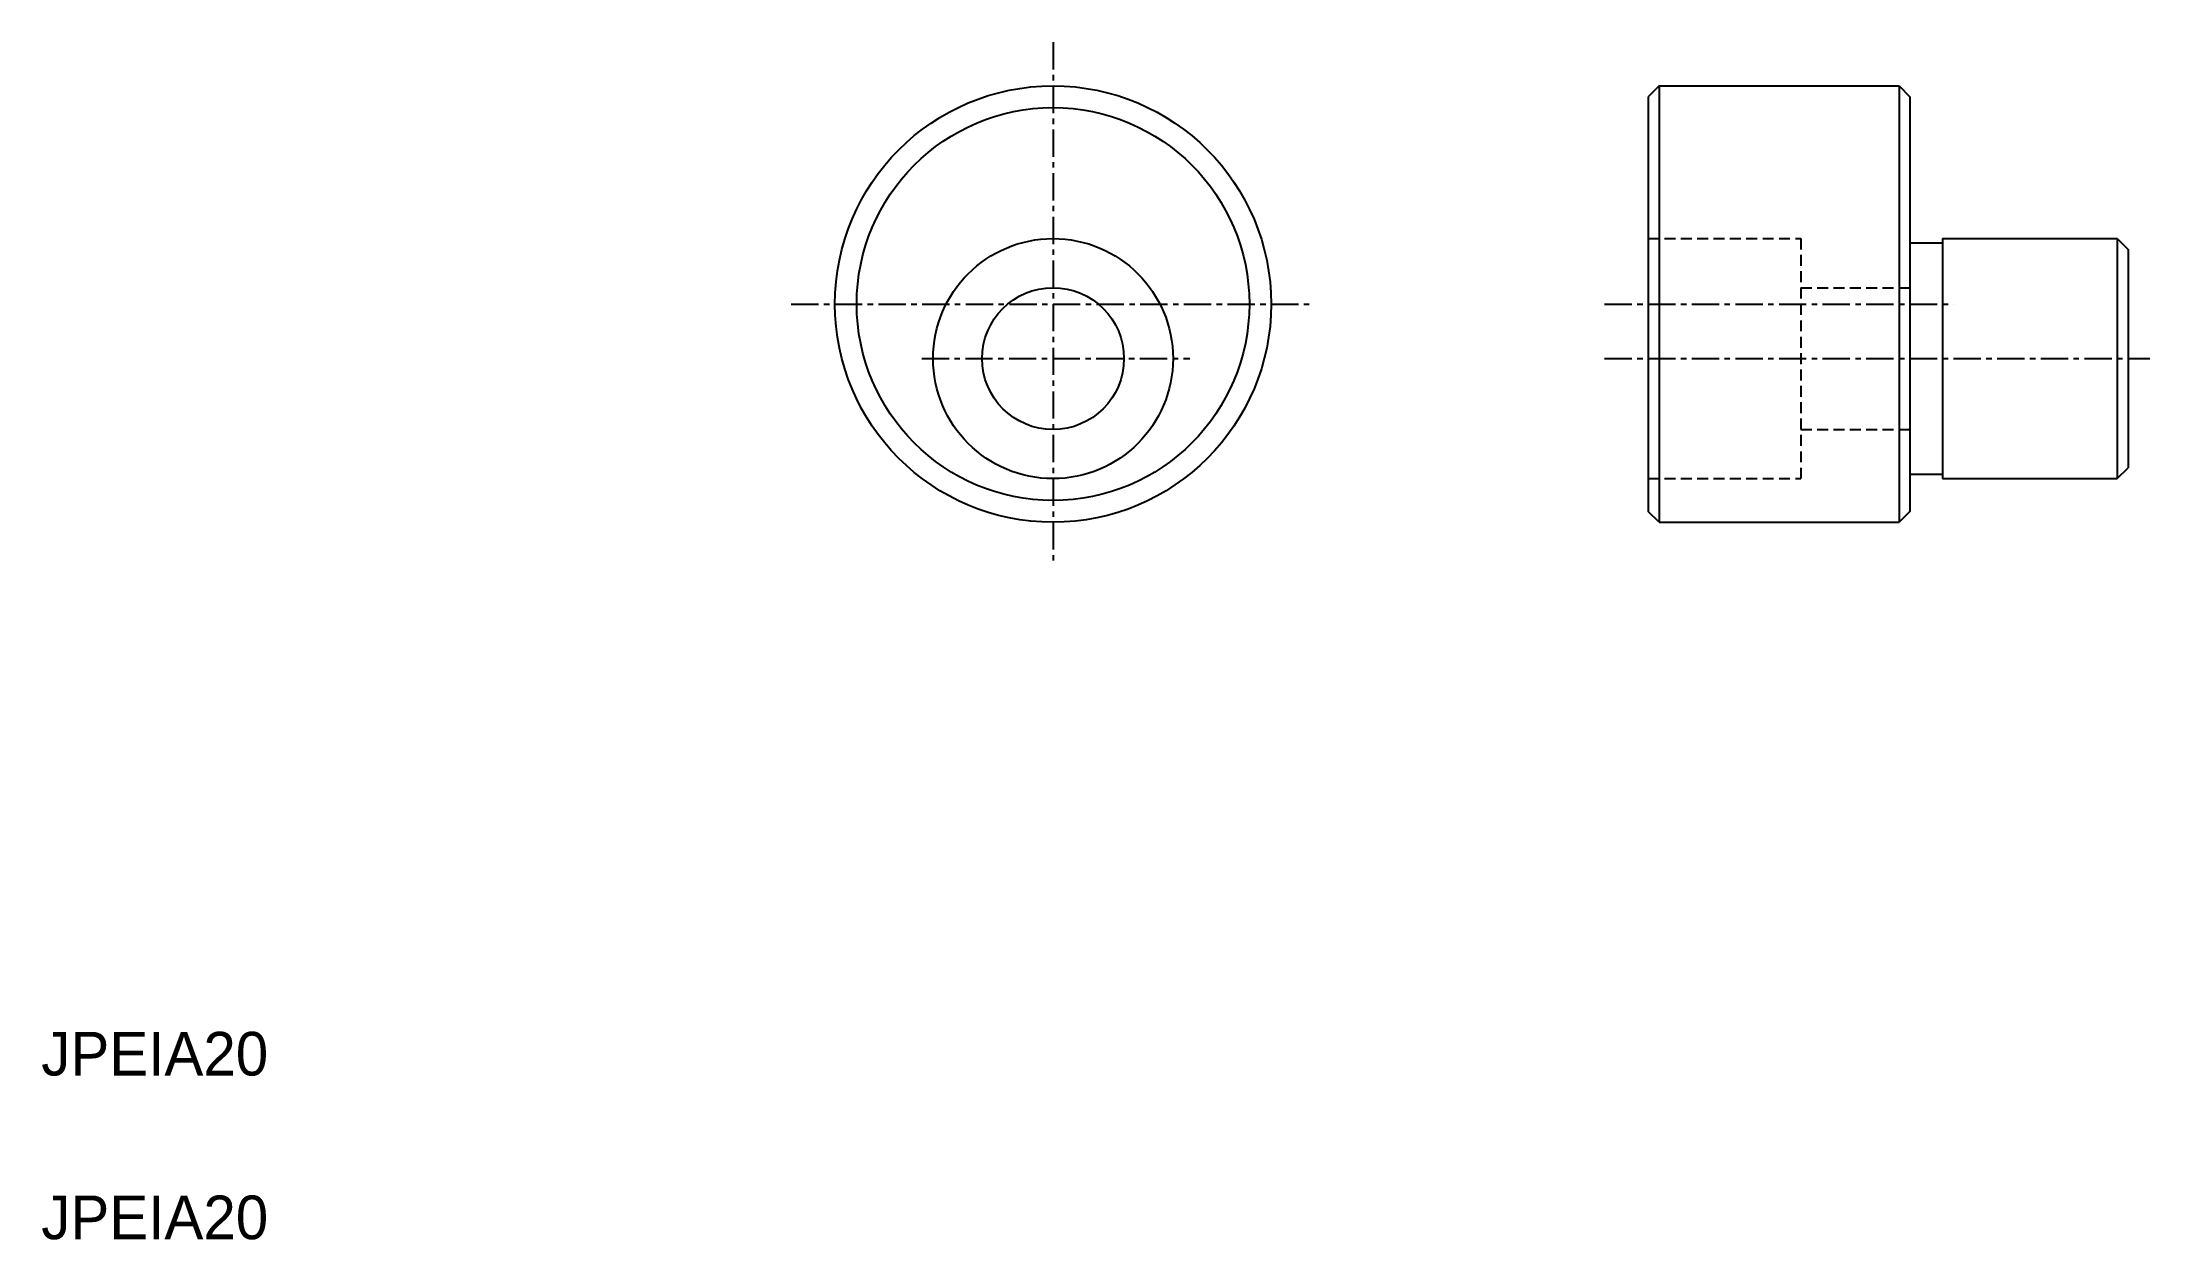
# Model space of a CAD drawing. Extents: x -48.6 to 48, y 299.2 to 354.1.
import ezdxf

# ---------------------------------------------------------------- set-up
doc = ezdxf.new("R2010")
doc.units = 0
doc.linetypes.add('CENTER', pattern=[2, 1.25, -0.25, 0.25, -0.25])
doc.linetypes.add('DASHED', pattern=[0.75, 0.5, -0.25])
doc.layers.get('0').update_dxf_attribs({"linetype": 'CONTINUOUS'})
doc.layers.add('CENTER', color=1, linetype='CENTER')

msp = doc.modelspace()

# ---------------------------------------------------------------- linework, layer by layer
at = {"color": 7, "linetype": 'CONTINUOUS'}
for p, q in [((25.526, 352.084), (25.026, 351.584)), ((25.526, 352.084), (25.526, 332.084)), ((25.526, 352.084), (36.526, 352.084)), ((36.526, 352.084), (36.526, 332.084)), ((36.526, 352.084), (37.026, 351.584)), ((25.026, 351.584), (25.026, 332.584)), ((37.026, 351.584), (37.026, 332.584)), ((25.026, 346.584), (25.026, 346.584)), ((38.526, 345.084), (38.526, 334.084)), ((38.526, 345.084), (46.526, 345.084)), ((46.526, 345.084), (46.526, 334.084)), ((46.526, 345.084), (47.026, 344.584)), ((37.026, 344.884), (38.526, 344.884)), ((47.026, 344.584), (47.026, 334.584)), ((25.026, 342.084), (25.026, 342.084)), ((46.526, 334.084), (47.026, 334.584)), ((37.026, 334.284), (38.526, 334.284)), ((38.526, 334.084), (46.526, 334.084)), ((25.526, 332.084), (25.026, 332.584)), ((37.026, 332.584), (36.526, 332.084)), ((25.526, 332.084), (36.526, 332.084))]:
    msp.add_line(p, q, dxfattribs=at)
at = {"color": 3, "linetype": 'DASHED'}
for p, q in [((25.026, 345.084), (32.026, 345.084)), ((32.026, 345.084), (32.026, 334.084)), ((32.026, 342.834), (37.026, 342.834)), ((32.026, 336.334), (37.026, 336.334)), ((25.026, 334.084), (32.026, 334.084))]:
    msp.add_line(p, q, dxfattribs=at)
at = {"color": 7, "linetype": 'CONTINUOUS'}
for centre, radius in [((-2.258, 342.084), 10), ((-2.258, 342.084), 9), ((-2.258, 339.584), 5.5), ((-2.258, 339.584), 3.25)]:
    msp.add_circle(centre, radius, dxfattribs=at)
at = {"layer": 'CENTER', "color": 1, "linetype": 'CENTER'}
for p, q in [((-2.258, 354.084), (-2.258, 330.084)), ((-14.258, 342.084), (9.742, 342.084)), ((23.026, 342.084), (39.026, 342.084)), ((-8.276, 339.584), (4.01, 339.584)), ((23.026, 339.584), (48.026, 339.584))]:
    msp.add_line(p, q, dxfattribs=at)

# ---------------------------------------------------------------- texts
at = {"color": 7, "linetype": 'CONTINUOUS'}
for p in [(-48.644, 306.731), (-48.644, 299.231)]:
    msp.add_text('JPEIA20', height=2, dxfattribs=at).set_placement(p)

doc.saveas('drawing.dxf')
